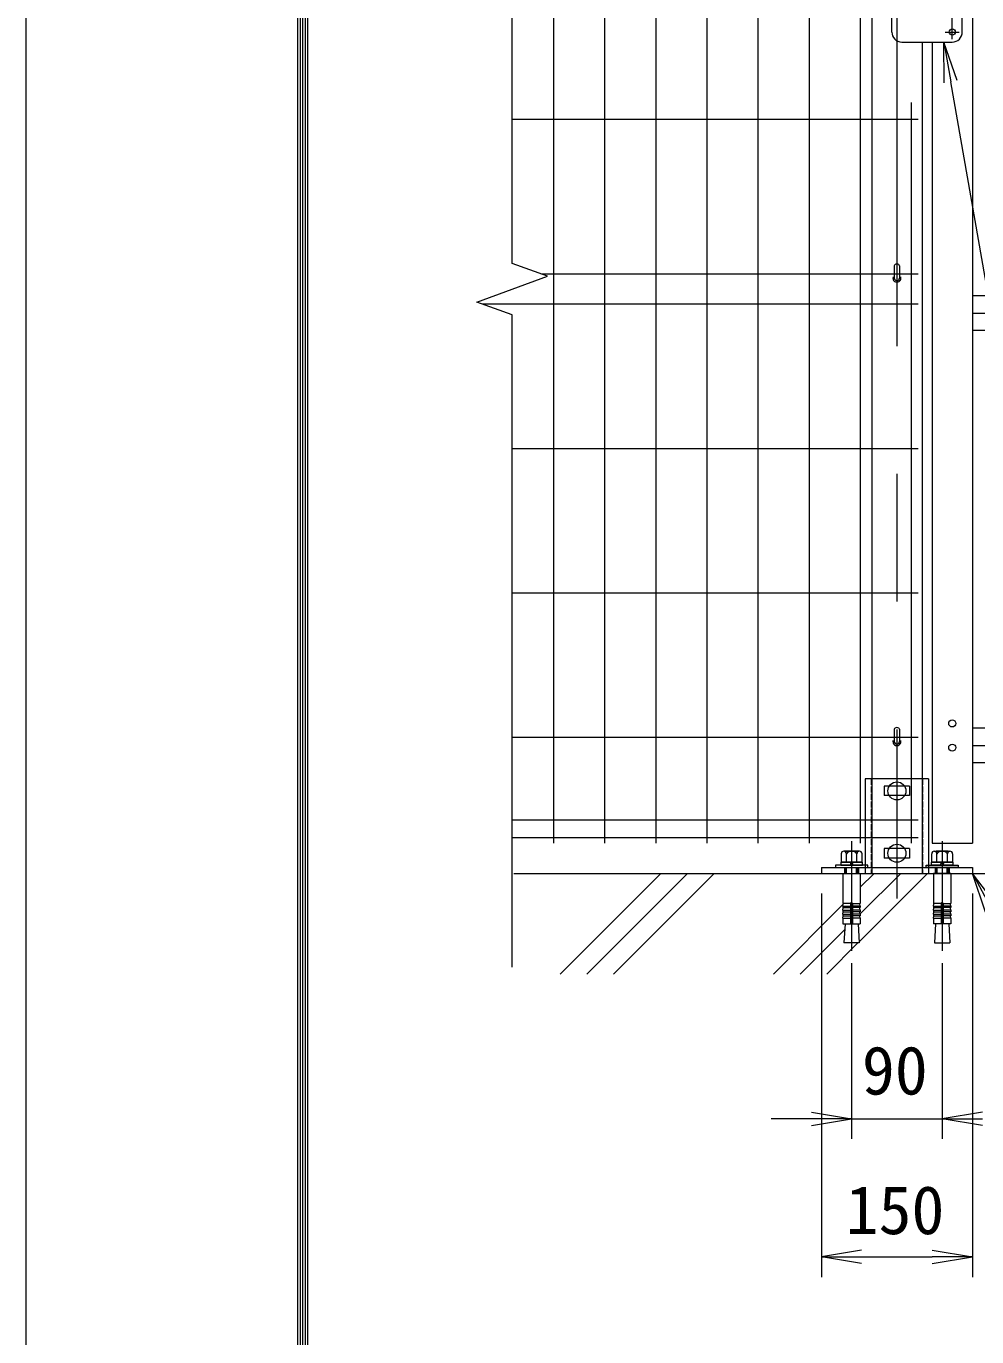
# Model space of a CAD drawing. Units: millimetres, scale not verified. Extents: x -4200 to 4200, y -2970 to 2970.
# Drawn here: x -4200 to -3255, y -382 to 920 of the extents above; entities that cross this region are included whole.
import ezdxf
from ezdxf.enums import TextEntityAlignment as Align

# ---------------------------------------------------------------- set-up
doc = ezdxf.new("R2010")
doc.units = ezdxf.units.MM
doc.header["$LTSCALE"] = 20
for name, pattern in [('DASHED', [7.5, 6, -1.5]), ('USER1', [50.8, 31.75, -6.35, 6.35, -6.35]), ('USER3', [0.375, 0.25, -0.125])]:
    doc.linetypes.add(name, pattern=pattern)
for name, color, linetype, lineweight in [('0-0_D-STR1', 1, 'Continuous', 18), ('0-1_D-STR-DIM', 7, 'Continuous', 9), ('0-2_0', 7, 'Continuous', 9), ('0-3_D-STR3', 3, 'Continuous', 13), ('0-4_D-BMK', 2, 'USER1', 13), ('0-6_D-STR-TXT', 7, 'Continuous', 9), ('0-7_D-STR2', 7, 'Continuous', 9), ('0-A_D-DCR-HCH', 7, 'Continuous', 9), ('0-B_D-BGD', 7, 'Continuous', 9), ('0-C_D-TTL', 7, 'Continuous', 9)]:
    doc.layers.add(name, color=color, linetype=linetype, lineweight=lineweight)
doc.styles.add('ＭＳ ゴシック', font='')
doc.styles.get('ＭＳ ゴシック').set_extended_font_data('MS Gothic')

# ---------------------------------------------------------------- blocks, each defined once
blk = doc.blocks.new('U59')
at = {"layer": '0-0_D-STR1'}
for p, q in [((1000, 22300), (1000, 600)), ((200, 16520), (200, 600)), ((1000, 11484), (1260, 11484)), ((1260, 10786), (1000, 10786)), ((1000, 2893), (1260, 2893)), ((200, 600), (1000, 600))]:
    blk.add_line(p, q, dxfattribs=at)
blk.add_lwpolyline([(1260, 2893), (1260, 2195), (1000, 2195)], dxfattribs=at)
for centre in [(600, 2980), (600, 2500)]:
    blk.add_circle(centre, 70, dxfattribs=at)
at = {"layer": '0-3_D-STR3'}
for p, q in [((-600, 16720), (-600, 17320)), ((800, 16720), (800, 17320)), ((-400, 16520), (600, 16520))]:
    blk.add_line(p, q, dxfattribs=at)
blk.add_circle((600, 16720), 60, dxfattribs=at)
for centre, start, end in [((-400, 16720), 180.00001, 270), ((600, 16720), 270, 0.00001)]:
    blk.add_arc(centre, 200, start, end, dxfattribs=at)
at = {"layer": '0-4_D-BMK'}
for p, q in [((600, 16580), (600, 20460)), ((462.3, 16720), (737.7, 16720)), ((1000, 11135), (17880, 11135)), ((1000, 2544), (17880, 2544))]:
    blk.add_line(p, q, dxfattribs=at)
blk = doc.blocks.new('ベースプレート部品\u3000正面図')
at = {"layer": '0-3_D-STR3', "linetype": 'DASHED'}
for p, q in [((16787, 48401.4), (16787, 46521.4)), ((17807, 48401.4), (17807, 46521.4)), ((16257, 46641.4), (16257, 46521.4)), ((16537, 46641.4), (16537, 46521.4)), ((16667, 46641.4), (16667, 46521.4)), ((17927, 46641.4), (17927, 46521.4)), ((18057, 46641.4), (18057, 46521.4)), ((18337, 46641.4), (18337, 46521.4))]:
    blk.add_line(p, q, dxfattribs=at)
at = {"layer": '0-3_D-STR3'}
for p, q in [((17546.8, 48256.4), (17046.7, 48256.4)), ((17046.7, 48256.4), (17046.7, 48066.4)), ((17546.7, 48256.4), (17546.7, 48066.4)), ((17927, 48401.4), (17927, 46641.4)), ((17546.7, 48066.4), (17046.8, 48066.4)), ((17546.8, 47016.4), (17046.7, 47016.4)), ((17046.7, 47016.4), (17046.7, 46826.4)), ((17546.7, 47016.4), (17546.7, 46826.4)), ((15797, 46641.4), (15797, 46521.4)), ((15797, 46641.4), (18797, 46641.4)), ((17546.7, 46826.4), (17046.8, 46826.4)), ((18797, 46641.4), (18797, 46521.4)), ((15797, 46521.4), (18797, 46521.4))]:
    blk.add_line(p, q, dxfattribs=at)
blk.add_lwpolyline([(17927, 48401.4), (16667, 48401.4), (16667, 46641.4)], dxfattribs=at)
blk = doc.blocks.new('_Open')
at = {"layer": '0-2_0'}
blk.add_line((-20, 3.33), (0, 0), dxfattribs=at)
blk.add_lwpolyline([(-20, -3.33), (0, 0), (-20, 0)], dxfattribs=at)
blk = doc.blocks.new('MLeader2')
at = {"layer": '0-6_D-STR-TXT'}
blk.add_line((-3246.59, 40.03), (-3259.69, 78.41), dxfattribs=at)
blk.add_lwpolyline([(-3234.86, 46.35), (-3259.69, 78.41), (-3240.72, 43.19)], dxfattribs=at)

msp = doc.modelspace()

# ---------------------------------------------------------------- linework, layer by layer
at = {"layer": '0-0_D-STR1'}
for p, q in [((-3359.69, 1202.41), (-3359.69, 78.41)), ((-3309.69, 904.41), (-3309.69, 78.41)), ((-3359.69, 78.41), (-3309.69, 78.41))]:
    msp.add_line(p, q, dxfattribs=at)
at = {"layer": '0-0_D-STR1', "linetype": 'USER3'}
for p, q in [((-3359.69, 172.41), (-3359.69, 78.41)), ((-3309.69, 172.41), (-3309.69, 78.41))]:
    msp.add_line(p, q, dxfattribs=at)
at = {"layer": '0-0_D-STR1'}
for centre in [(-3334.69, 669.91), (-3334.69, 209.41)]:
    msp.add_arc(centre, 4, 162.5424, 17.4576, dxfattribs=at)
at = {"layer": '0-1_D-STR-DIM'}
for p, q in [((-3409.69, 58.41), (-3409.69, -322.61)), ((-3259.69, 58.41), (-3259.69, -322.61)), ((-3379.7, -10.69), (-3379.7, -185.42)), ((-3289.7, -10.69), (-3289.7, -185.42)), ((-3419.7, -165.42), (-3459.7, -165.42)), ((-3379.7, -165.42), (-3289.7, -165.42)), ((-3369.69, -302.61), (-3299.69, -302.61))]:
    msp.add_line(p, q, dxfattribs=at)
at = {"layer": '0-3_D-STR3'}
for p, q in [((-3337.29, 682.08), (-3337.29, 669.91)), ((-3332.09, 682.08), (-3332.09, 669.91)), ((-3337.29, 221.58), (-3337.29, 209.41)), ((-3332.09, 221.58), (-3332.09, 209.41)), ((-3388.34, 78.41), (-3371.04, 78.41)), ((-3281.04, 78.41), (-3298.34, 78.41))]:
    msp.add_line(p, q, dxfattribs=at)
at = {"layer": '0-3_D-STR3', "lineweight": 18}
for p, q in [((-3390.09, 98.01), (-3390.09, 89.71)), ((-3371.9, 100.51), (-3387.49, 100.51)), ((-3385.69, 100.51), (-3373.69, 100.51)), ((-3384.89, 89.71), (-3384.89, 98.01)), ((-3374.5, 89.71), (-3374.5, 98.01)), ((-3369.3, 89.71), (-3369.3, 98.01)), ((-3300.08, 89.71), (-3300.08, 98.01)), ((-3297.49, 100.51), (-3281.9, 100.51)), ((-3283.69, 100.51), (-3295.69, 100.51)), ((-3294.89, 89.71), (-3294.89, 98.01)), ((-3284.5, 89.71), (-3284.5, 98.01)), ((-3279.3, 98.01), (-3279.3, 89.71)), ((-3395.69, 86.71), (-3395.69, 84.41)), ((-3363.69, 86.71), (-3395.69, 86.71)), ((-3395.69, 84.41), (-3363.69, 84.41)), ((-3368.94, 89.71), (-3390.44, 89.71)), ((-3390.44, 89.71), (-3390.44, 86.71)), ((-3390.44, 86.71), (-3368.94, 86.71)), ((-3390.09, 89.71), (-3369.3, 89.71)), ((-3388.34, 78.41), (-3388.34, 48.37)), ((-3385.69, 84.41), (-3385.69, 78.41)), ((-3384.61, 78.41), (-3384.61, 84.41)), ((-3381.19, 89.71), (-3380.39, 86.71)), ((-3378.19, 86.71), (-3379, 89.71)), ((-3374.77, 78.41), (-3374.77, 84.41)), ((-3373.69, 78.41), (-3373.69, 84.41)), ((-3371.04, 78.41), (-3371.04, 48.37)), ((-3368.94, 86.71), (-3368.94, 89.71)), ((-3363.69, 84.41), (-3363.69, 86.71)), ((-3305.69, 84.41), (-3305.69, 86.71)), ((-3305.69, 86.71), (-3273.69, 86.71)), ((-3273.69, 84.41), (-3305.69, 84.41)), ((-3300.44, 89.71), (-3278.94, 89.71)), ((-3300.44, 86.71), (-3300.44, 89.71)), ((-3278.94, 86.71), (-3300.44, 86.71)), ((-3279.3, 89.71), (-3300.08, 89.71)), ((-3298.34, 78.41), (-3298.34, 48.37)), ((-3295.69, 78.41), (-3295.69, 84.41)), ((-3294.61, 78.41), (-3294.61, 84.41)), ((-3291.19, 86.71), (-3290.39, 89.71)), ((-3288.19, 89.71), (-3289, 86.71)), ((-3284.77, 78.41), (-3284.77, 84.41)), ((-3283.69, 84.41), (-3283.69, 78.41)), ((-3281.04, 78.41), (-3281.04, 48.37)), ((-3278.94, 89.71), (-3278.94, 86.71)), ((-3273.69, 86.71), (-3273.69, 84.41)), ((-3380.69, 48.37), (-3388.34, 48.37)), ((-3388.34, 45.87), (-3387.9, 48.37)), ((-3388.34, 45.87), (-3380.69, 45.87)), ((-3388.34, 45.87), (-3388.34, 44.37)), ((-3388.34, 44.37), (-3380.69, 44.37)), ((-3388.34, 41.87), (-3387.91, 44.33)), ((-3388.34, 41.87), (-3380.69, 41.87)), ((-3388.34, 41.87), (-3388.34, 40.37)), ((-3388.34, 40.37), (-3380.69, 40.37)), ((-3388.34, 37.87), (-3387.91, 40.33)), ((-3380.69, 48.37), (-3380.69, 28.41)), ((-3378.69, 48.37), (-3371.04, 48.37)), ((-3378.69, 48.37), (-3378.69, 28.41)), ((-3371.04, 45.87), (-3378.69, 45.87)), ((-3371.04, 44.37), (-3378.69, 44.37)), ((-3371.04, 41.87), (-3378.69, 41.87)), ((-3371.04, 40.37), (-3378.69, 40.37)), ((-3371.04, 45.87), (-3371.49, 48.37)), ((-3371.04, 41.87), (-3371.48, 44.33)), ((-3371.04, 37.87), (-3371.48, 40.33)), ((-3371.04, 45.87), (-3371.04, 44.37)), ((-3371.04, 41.87), (-3371.04, 40.37)), ((-3290.69, 48.37), (-3298.34, 48.37)), ((-3298.34, 45.87), (-3297.91, 48.33)), ((-3298.34, 45.87), (-3290.69, 45.87)), ((-3298.34, 45.87), (-3298.34, 44.37)), ((-3298.34, 44.37), (-3290.69, 44.37)), ((-3298.34, 41.87), (-3297.91, 44.33)), ((-3298.34, 41.87), (-3290.69, 41.87)), ((-3298.34, 41.87), (-3298.34, 40.37)), ((-3298.34, 40.37), (-3290.69, 40.37)), ((-3298.34, 37.87), (-3297.91, 40.33)), ((-3290.69, 48.37), (-3290.69, 28.41)), ((-3288.69, 48.37), (-3288.69, 28.41)), ((-3288.69, 48.37), (-3281.04, 48.37)), ((-3281.04, 45.87), (-3288.69, 45.87)), ((-3281.04, 44.37), (-3288.69, 44.37)), ((-3281.04, 41.87), (-3288.69, 41.87)), ((-3281.04, 40.37), (-3288.69, 40.37)), ((-3281.04, 45.87), (-3281.48, 48.33)), ((-3281.04, 41.87), (-3281.48, 44.33)), ((-3281.04, 37.87), (-3281.48, 40.33)), ((-3281.04, 45.87), (-3281.04, 44.37)), ((-3281.04, 41.87), (-3281.04, 40.37)), ((-3388.34, 37.87), (-3380.69, 37.87)), ((-3388.34, 37.87), (-3388.34, 36.37)), ((-3388.34, 33.91), (-3387.91, 36.37)), ((-3388.34, 36.37), (-3380.69, 36.37)), ((-3388.34, 33.91), (-3380.69, 33.91)), ((-3388.34, 33.91), (-3388.34, 28.41)), ((-3388.34, 28.41), (-3371.04, 28.41)), ((-3386.19, 28.41), (-3387.27, 9.31)), ((-3371.04, 37.87), (-3378.69, 37.87)), ((-3371.04, 36.37), (-3378.69, 36.37)), ((-3371.04, 33.91), (-3378.69, 33.91)), ((-3373.2, 28.41), (-3372.12, 9.31)), ((-3371.04, 33.91), (-3371.48, 36.37)), ((-3371.04, 37.87), (-3371.04, 36.37)), ((-3371.04, 33.91), (-3371.04, 28.41)), ((-3298.34, 37.87), (-3290.69, 37.87)), ((-3298.34, 37.87), (-3298.34, 36.37)), ((-3298.34, 36.37), (-3290.69, 36.37)), ((-3298.34, 33.91), (-3297.91, 36.37)), ((-3298.34, 33.91), (-3290.69, 33.91)), ((-3298.34, 33.91), (-3298.34, 28.41)), ((-3281.04, 28.41), (-3298.34, 28.41)), ((-3296.19, 28.41), (-3297.27, 9.31)), ((-3281.04, 37.87), (-3288.69, 37.87)), ((-3281.04, 36.37), (-3288.69, 36.37)), ((-3281.04, 33.91), (-3288.69, 33.91)), ((-3283.2, 28.41), (-3282.11, 9.31)), ((-3281.04, 33.91), (-3281.48, 36.37)), ((-3281.04, 37.87), (-3281.04, 36.37)), ((-3281.04, 33.91), (-3281.04, 28.41)), ((-3372.12, 9.31), (-3387.27, 9.31)), ((-3297.27, 9.31), (-3282.11, 9.31))]:
    msp.add_line(p, q, dxfattribs=at)
at = {"layer": '0-3_D-STR3'}
for centre in [(-3334.7, 160.4), (-3334.69, 98.41)]:
    msp.add_circle(centre, 9, dxfattribs=at)
for centre in [(-3334.69, 669.91), (-3334.69, 209.41)]:
    msp.add_arc(centre, 2.6, 180, 0, dxfattribs=at)
at = {"layer": '0-3_D-STR3', "lineweight": 18}
for centre, radius, start, end in [((-3387.49, 97.91), 2.6, 2.20423, 177.79577), ((-3379.69, 93.86), 6.65, 38.61324, 141.38676), ((-3371.9, 97.91), 2.6, 2.20423, 177.79577), ((-3297.49, 97.91), 2.6, 2.20423, 177.79577), ((-3289.69, 93.86), 6.65, 38.61324, 141.38676), ((-3281.9, 97.91), 2.6, 2.20423, 177.79577), ((-3379.69, 48.37), 1, 0, 180), ((-3289.69, 48.37), 1, 0, 180)]:
    msp.add_arc(centre, radius, start, end, dxfattribs=at)
at = {"layer": '0-3_D-STR3'}
for centre in [(-3334.69, 682.06), (-3334.69, 221.56)]:
    msp.add_ellipse(centre, major_axis=(-2.6, 0), ratio=0.649974, start_param=3.1415927, end_param=6.2831853, dxfattribs=at)
at = {"layer": '0-4_D-BMK'}
for p, q in [((-3334.69, 1237.41), (-3334.69, 53.41)), ((-3379.69, 110.31), (-3379.69, 1.31)), ((-3289.69, 110.31), (-3289.69, 1.31))]:
    msp.add_line(p, q, dxfattribs=at)
at = {"layer": '0-6_D-STR-TXT'}
msp.add_lwpolyline([(-2910.34, -101.43), (-3111.4, -101.43), (-3281.23, 865.01)], dxfattribs=at)
at = {"layer": '0-7_D-STR2'}
for p, q in [((-3717.06, 684.56), (-3717.06, 1341.41)), ((-3675.88, 1278.41), (-3675.88, 108.41)), ((-3625.11, 1278.41), (-3625.11, 108.41)), ((-3574.34, 1278.41), (-3574.34, 108.41)), ((-3523.57, 1278.41), (-3523.57, 108.41)), ((-3472.8, 1278.41), (-3472.8, 108.41)), ((-3422.03, 1278.41), (-3422.03, 108.41)), ((-3371.26, 1278.41), (-3371.26, 108.41)), ((-3320.49, 844.21), (-3320.49, 108.41)), ((-3313.49, 827.41), (-3717.06, 827.41)), ((-3681.83, 671.73), (-3717.06, 684.56)), ((-3752.3, 646.08), (-3681.83, 671.73)), ((-3313.49, 673.91), (-3687.8, 673.91)), ((-3717.06, 633.25), (-3752.3, 646.08)), ((-3313.49, 643.91), (-3746.33, 643.91)), ((-3717.06, -14.59), (-3717.06, 633.25)), ((-3313.49, 500.41), (-3717.06, 500.41)), ((-3313.49, 356.91), (-3717.06, 356.91)), ((-3313.49, 213.41), (-3717.06, 213.41)), ((-3313.49, 131.41), (-3717.06, 131.41)), ((-3313.49, 113.81), (-3717.06, 113.81))]:
    msp.add_line(p, q, dxfattribs=at)
at = {"layer": '0-A_D-DCR-HCH'}
for p, q in [((-3669.44, -21.59), (-3569.44, 78.41)), ((-3642.92, -21.59), (-3542.92, 78.41)), ((-3616.4, -21.59), (-3516.4, 78.41)), ((-3372.18, 10.49), (-3304.27, 78.41)), ((-3371.09, 38.11), (-3330.79, 78.41)), ((-3371.05, 64.66), (-3357.31, 78.41)), ((-3457.3, -21.59), (-3388.02, 47.69)), ((-3430.79, -21.59), (-3386.51, 22.68)), ((-3404.27, -21.59), (-3373.37, 9.31))]:
    msp.add_line(p, q, dxfattribs=at)
at = {"layer": '0-B_D-BGD'}
msp.add_line((-3715.38, 78.41), (-1924.01, 78.41), dxfattribs=at)
at = {"layer": '0-C_D-TTL', "color": 2, "lineweight": 18}
msp.add_lwpolyline([(-4200, 2970), (4200, 2970), (4200, -2970), (-4200, -2970)], close=True, dxfattribs=at)
at = {"layer": '0-C_D-TTL'}
for points in [[(-3930, 2750), (3930, 2750), (3930, -2750), (-3930, -2750)], [(-3927.5, 2747.5), (3927.5, 2747.5), (3927.5, -2747.5), (-3927.5, -2747.5)], [(-3925, 2745), (3925, 2745), (3925, -2745), (-3925, -2745)], [(-3922.5, 2742.5), (3922.5, 2742.5), (3922.5, -2742.5), (-3922.5, -2742.5)], [(-3920, 2740), (3920, 2740), (3920, -2740), (-3920, -2740)]]:
    msp.add_lwpolyline(points, close=True, dxfattribs=at)

# ---------------------------------------------------------------- block references
at = {"layer": '0-1_D-STR-DIM'}
for name, p, xscale, yscale in [('U59', (-3309.69, 78.41), 0.05, 0.05), ('ベースプレート部品\u3000正面図', (-4199.54, -2247.67), 0.05, 0.05), ('_Open', (-3379.7, -165.42), 2, 2), ('_Open', (-3259.69, -302.61), 2, 2)]:
    msp.add_blockref(name, p, dxfattribs=dict(at, xscale=xscale, yscale=yscale))
at = {"layer": '0-1_D-STR-DIM', "xscale": 2, "yscale": 2, "rotation": 180}
for p in [(-3289.7, -165.42), (-3409.69, -302.61)]:
    msp.add_blockref('_Open', p, dxfattribs=at)
at = {"layer": '0-6_D-STR-TXT', "xscale": 2, "yscale": 2, "rotation": 99.96712}
msp.add_blockref('_Open', (-3288.16, 904.41), dxfattribs=at)
at = {"layer": '0-6_D-STR-TXT'}
msp.add_blockref('MLeader2', (0, 0), dxfattribs=at)

# ---------------------------------------------------------------- texts
at = {"layer": '0-1_D-STR-DIM', "style": 'ＭＳ ゴシック'}
for s, p in [('90', (-3369.44, -155.76)), ('150', (-3385.62, -294.46))]:
    msp.add_text(s, height=48.09, dxfattribs=at).set_placement(p, align=Align.BOTTOM_LEFT)

doc.saveas('drawing.dxf')
